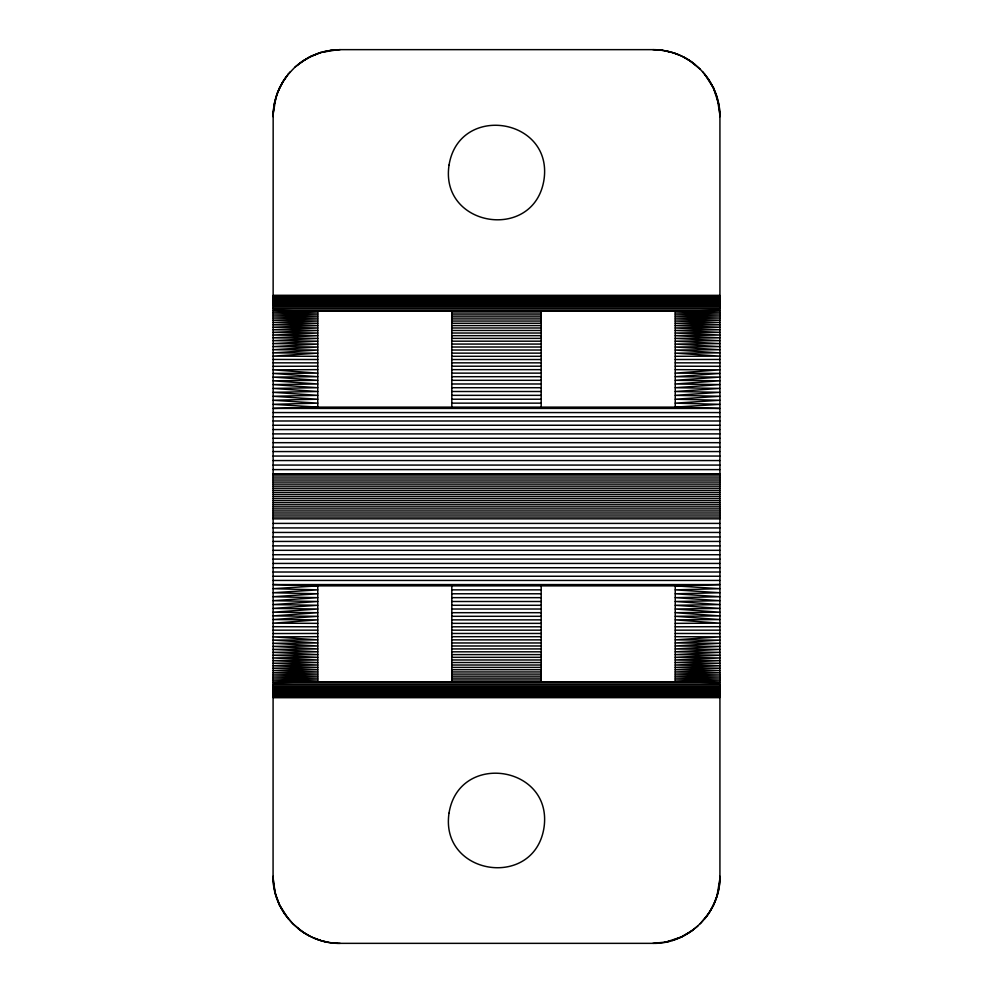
<?xml version="1.0" encoding="UTF-8"?>
<svg xmlns="http://www.w3.org/2000/svg" width="993" height="993" viewBox="0 0 993 993"><rect width="100%" height="100%" fill="white"/><g stroke="black" fill="none" stroke-linecap="round" stroke-linejoin="round"><path stroke-width="1.49" d="M672.249 52.505C699.941 60.424 720.372 87.856 719.925 116.677L719.925 876.322C720.831 912.12 688.695 944.244 652.898 943.35L340.102 943.35C304.305 944.256 272.181 912.12 273.075 876.322L273.162 113.388L274.366 103.607L277.519 92.684L282.608 82.22L288.293 74.152L295.132 66.978L302.865 60.945L311.442 56.08L320.751 52.505L308.5 57.569L297.577 64.868M273.075 116.677C273.05 102.403 277.755 88.203 286.269 76.746M719.925 876.322C719.962 891.689 714.476 906.981 704.707 918.848M273.125 114.22L275.967 97.215M719.875 878.78L717.033 895.785M275.93 97.326L279.505 88.017M717.07 895.674L713.495 904.983M279.443 88.178L284.37 79.44M713.557 904.822L708.63 913.56M284.246 79.626L288.293 74.152M708.754 913.374L700.288 923.713M288.218 74.239L290.44 71.67M295.095 67.015L303.051 60.821M697.868 926.022L689.949 932.179M681.397 936.982L692.829 930.156M302.865 60.945L311.603 56.018M690.135 932.055L681.558 936.92L672.249 940.495M311.442 56.08L318.418 53.25M681.558 936.92L665.968 942.059L652.898 943.35M337.645 49.7L320.64 52.542L330.321 50.37L340.102 49.65L652.898 49.65C668.264 49.613 683.556 55.099 695.423 64.868M323.11 51.835L327.901 50.767M669.89 941.165L665.099 942.233M330.272 50.37L340.102 49.65M660.246 942.94L655.355 943.3M675.24 356.301L719.925 356.139L675.24 353.136L719.925 352.887L675.24 350.032L719.925 349.722L675.24 347.016L719.925 346.619L675.24 344.062L719.925 343.603L675.24 341.182L719.925 340.661L675.24 338.39L719.925 337.806L675.24 335.671L719.925 335.038L675.24 333.027L719.925 332.345L675.24 330.47L719.925 329.738L675.24 327.988L719.925 327.218L675.24 325.592L719.925 324.785L675.24 323.284L719.925 322.452L675.24 321.049L719.925 320.193L675.24 318.914L719.925 318.033L675.24 316.866L719.925 315.973L675.24 314.905L719.925 313.999L675.24 313.031L719.925 312.125L675.24 311.243L317.76 311.243L273.075 312.125L317.76 313.031L273.075 313.999L317.76 314.905L273.075 315.973L317.76 316.866L273.075 318.033L317.76 318.914L273.075 320.193L317.76 321.049L273.075 322.452L317.76 323.284L273.075 324.785L317.76 325.592L273.075 327.218L317.76 327.988L273.075 329.738L317.76 330.47L273.075 332.345L317.76 333.027L273.075 335.038L317.76 335.671L273.075 337.806L317.76 338.39L273.075 340.661L317.76 341.182L273.075 343.603L317.76 344.062L273.075 346.619L317.76 347.016L273.075 349.722L317.76 350.032L273.075 352.887L317.76 353.136L273.075 356.139L317.76 356.301M317.76 369.644L273.075 369.83L317.76 373.132L273.075 373.43L317.76 376.695L273.075 377.092L317.76 380.307L273.075 380.803L317.76 383.981L273.075 384.589L317.76 387.717L273.075 388.424L317.76 391.503L273.075 392.322L317.76 395.338L273.075 396.269L317.76 399.223L273.075 400.266L317.76 403.146L273.075 404.325L317.76 407.13L675.24 407.13L719.925 408.421L273.075 408.421L317.76 407.13L317.76 311.243L273.075 310.337L719.925 310.337L675.24 311.243L675.24 407.13L719.925 404.325L675.24 403.146L719.925 400.266L675.24 399.223L719.925 396.269L675.24 395.338L719.925 392.322L675.24 391.503L719.925 388.424L675.24 387.717L719.925 384.589L675.24 383.981L719.925 380.803L675.24 380.307L719.925 377.092L675.24 376.695L719.925 373.43L675.24 373.132L719.925 369.83L675.24 369.644M675.24 623.356L719.925 623.17L675.24 619.868L719.925 619.57L675.24 616.305L719.925 615.908L675.24 612.693L719.925 612.197L675.24 609.019L719.925 608.411L675.24 605.283L719.925 604.576L675.24 601.497L719.925 600.678L675.24 597.662L719.925 596.731L675.24 593.777L719.925 592.734L675.24 589.854L719.925 588.675L675.24 585.87L317.76 585.87L273.075 584.579L719.925 584.579L675.24 585.87L675.24 681.757L719.925 682.663L273.075 682.663L317.76 681.757L675.24 681.757L719.925 680.875L675.24 679.969L719.925 679.001L675.24 678.095L719.925 677.027L675.24 676.134L719.925 674.967L675.24 674.086L719.925 672.807L675.24 671.951L719.925 670.548L675.24 669.716L719.925 668.215L675.24 667.408L719.925 665.782L675.24 665.012L719.925 663.262L675.24 662.53L719.925 660.655L675.24 659.973L719.925 657.962L675.24 657.329L719.925 655.194L675.24 654.61L719.925 652.339L675.24 651.818L719.925 649.397L675.24 648.938L719.925 646.381L675.24 645.984L719.925 643.278L675.24 642.967L719.925 640.113L675.24 639.864L719.925 636.861L675.24 636.699M317.76 636.699L273.075 636.861L317.76 639.864L273.075 640.113L317.76 642.967L273.075 643.278L317.76 645.984L273.075 646.381L317.76 648.938L273.075 649.397L317.76 651.818L273.075 652.339L317.76 654.61L273.075 655.194L317.76 657.329L273.075 657.962L317.76 659.973L273.075 660.655L317.76 662.53L273.075 663.262L317.76 665.012L273.075 665.782L317.76 667.408L273.075 668.215L317.76 669.716L273.075 670.548L317.76 671.951L273.075 672.807L317.76 674.086L273.075 674.967L317.76 676.134L273.075 677.027L317.76 678.095L273.075 679.001L317.76 679.969L273.075 680.875L317.76 681.757L317.76 585.87L273.075 588.675L317.76 589.854L273.075 592.734L317.76 593.777L273.075 596.731L317.76 597.662L273.075 600.678L317.76 601.497L273.075 604.576L317.76 605.283L273.075 608.411L317.76 609.019L273.075 612.197L317.76 612.693L273.075 615.908L317.76 616.305L273.075 619.57L317.76 619.868L273.075 623.17L317.76 623.356M675.24 359.528L719.925 359.454M273.075 366.305L317.76 366.206M675.24 626.794L719.925 626.695M273.075 633.546L317.76 633.472M273.075 295.418L719.925 295.467M273.075 295.629L719.925 295.629M273.075 295.889L719.925 295.889M273.075 296.249L719.925 296.249M273.075 296.721L719.925 296.721M273.075 297.292L719.925 297.292M273.075 297.974L719.925 297.974M273.075 298.756L719.925 298.756M273.075 299.638L719.925 299.638M273.075 300.618L719.925 300.618M273.075 301.711L719.925 301.711M273.075 302.902L719.925 302.902M273.075 304.193L719.925 304.193M273.075 305.583L719.925 305.583M273.075 307.073L719.925 307.073M273.075 308.649L719.925 308.649M451.815 313.031L541.185 313.031M451.815 314.905L541.185 314.905M451.815 316.866L541.185 316.866M451.815 318.914L541.185 318.914M451.815 321.049L541.185 321.049M451.815 323.284L541.185 323.284M451.815 325.592L541.185 325.592M451.815 327.988L541.185 327.988M451.815 330.47L541.185 330.47M451.815 333.027L541.185 333.027M451.815 335.671L541.185 335.671M451.815 338.39L541.185 338.39M451.815 341.182L541.185 341.182M451.815 344.062L541.185 344.062M451.815 347.016L541.185 347.016M451.815 350.032L541.185 350.032M451.815 353.136L541.185 353.136M451.815 356.301L541.185 356.301M451.815 359.528L541.185 359.528M273.075 362.842L317.76 362.842M451.815 362.842L541.185 362.842M675.24 362.842L719.925 362.842M451.815 366.206L541.185 366.206M451.815 369.644L541.185 369.644M451.815 373.132L541.185 373.132M451.815 376.695L541.185 376.695M451.815 380.307L541.185 380.307M451.815 383.981L541.185 383.981M451.815 387.717L541.185 387.717M451.815 391.503L541.185 391.503M451.815 395.338L541.185 395.338M451.815 399.223L541.185 399.223M451.815 403.146L541.185 403.146M273.075 412.567L719.925 412.567M273.075 416.75L719.925 416.75M273.075 420.982L719.925 420.982M273.075 425.252L719.925 425.252M273.075 429.559L719.925 429.559M273.075 433.904L719.925 433.904M273.075 438.273L719.925 438.273M273.075 442.679L719.925 442.679M273.075 447.111L719.925 447.111M273.075 451.567L719.925 451.567M273.075 456.048L719.925 456.048M273.075 460.553L719.925 460.553M273.075 465.072L719.925 465.072M273.075 469.602L719.925 469.602M273.075 473.946L719.925 473.946M273.075 474.157L719.925 474.157M273.075 475.957L719.925 475.957M273.075 477.981L719.925 477.981M273.075 480.016L719.925 480.016M273.075 482.052L719.925 482.052M273.075 484.112L719.925 484.112M273.075 486.16L719.925 486.16M273.075 488.221L719.925 488.221M273.075 490.294L719.925 490.294M273.075 492.354L719.925 492.354M273.075 494.427L719.925 494.427M273.075 496.5L719.925 496.5M273.075 498.573L719.925 498.573M273.075 500.646L719.925 500.646M273.075 502.706L719.925 502.706M273.075 504.779L719.925 504.779M273.075 506.84L719.925 506.84M273.075 508.888L719.925 508.888M273.075 510.948L719.925 510.948M273.075 512.984L719.925 512.984M273.075 515.019L719.925 515.019M273.075 517.043L719.925 517.043M273.075 518.842L719.925 518.842M273.075 523.398L719.925 523.398M273.075 527.928L719.925 527.928M273.075 532.447L719.925 532.447M273.075 536.952L719.925 536.952M273.075 541.433L719.925 541.433M273.075 545.889L719.925 545.889M273.075 550.321L719.925 550.321M273.075 554.727L719.925 554.727M273.075 559.096L719.925 559.096M273.075 563.441L719.925 563.441M273.075 567.748L719.925 567.748M273.075 572.018L719.925 572.018M273.075 576.25L719.925 576.25M273.075 580.433L719.925 580.433M451.815 589.854L541.185 589.854M451.815 593.777L541.185 593.777M451.815 597.662L541.185 597.662M451.815 601.497L541.185 601.497M451.815 605.283L541.185 605.283M451.815 609.019L541.185 609.019M451.815 612.693L541.185 612.693M451.815 616.305L541.185 616.305M451.815 619.868L541.185 619.868M451.815 623.356L541.185 623.356M451.815 626.794L541.185 626.794M273.075 630.158L317.76 630.158M451.815 630.158L541.185 630.158M675.24 630.158L719.925 630.158M451.815 633.472L541.185 633.472M451.815 636.699L541.185 636.699M451.815 639.864L541.185 639.864M451.815 642.967L541.185 642.967M451.815 645.984L541.185 645.984M451.815 648.938L541.185 648.938M451.815 651.818L541.185 651.818M451.815 654.61L541.185 654.61M451.815 657.329L541.185 657.329M451.815 659.973L541.185 659.973M451.815 662.53L541.185 662.53M451.815 665.012L541.185 665.012M451.815 667.408L541.185 667.408M451.815 669.716L541.185 669.716M451.815 671.951L541.185 671.951M451.815 674.086L541.185 674.086M451.815 676.134L541.185 676.134M451.815 678.095L541.185 678.095M451.815 679.969L541.185 679.969M273.075 684.351L719.925 684.351M273.075 685.927L719.925 685.927M273.075 687.417L719.925 687.417M273.075 688.807L719.925 688.807M273.075 690.098L719.925 690.098M273.075 691.289L719.925 691.289M273.075 692.382L719.925 692.382M273.075 693.362L719.925 693.362M273.075 694.244L719.925 694.244M273.075 695.026L719.925 695.026M273.075 695.708L719.925 695.708M273.075 696.279L719.925 696.279M273.075 696.751L719.925 696.751M273.075 697.111L719.925 697.111M273.075 697.371L719.925 697.371M273.075 697.582L719.925 697.533M273.075 359.454L317.76 359.528M675.24 366.206L719.925 366.305M273.075 626.695L317.76 626.794M675.24 633.472L719.925 633.546M652.898 49.65L662.728 50.37L672.36 52.542M340.102 943.35C324.736 943.375 309.444 937.901 297.577 928.132M655.355 49.7L662.728 50.37M337.645 943.3L332.754 942.94M665.099 50.767L669.89 51.835M327.901 942.233L323.11 941.165M320.751 940.495L313.838 937.988M674.582 53.25L679.162 55.012M683.606 57.097L690.135 60.945M309.394 935.902L302.865 932.055M689.949 60.821L700.288 69.287M303.051 932.179L292.712 923.713L284.246 913.374M702.56 71.67L708.754 79.626M704.707 74.152L713.557 88.178M288.293 918.848L279.443 904.822M708.63 79.44L713.495 88.017L717.07 97.326M284.37 913.56L279.505 904.983L275.93 895.674M713.495 88.017L718.808 104.476M279.505 904.983L275.26 893.315L273.125 878.78M717.033 97.215L719.875 114.22M275.967 895.785L273.795 886.153L273.075 876.322M719.205 106.847L719.925 116.677M541.185 311.243L541.185 407.13M541.185 585.87L541.185 681.757M451.815 311.243L451.815 407.13M451.815 585.87L451.815 681.757M449.022 813.143C439.713 875.354 534.122 889.914 543.978 827.79C553.287 765.578 458.878 751.018 449.022 813.143M449.059 165.024C439.489 227.186 533.837 242.131 543.941 180.043C553.511 117.882 459.163 102.937 449.059 165.024"/></g></svg>
